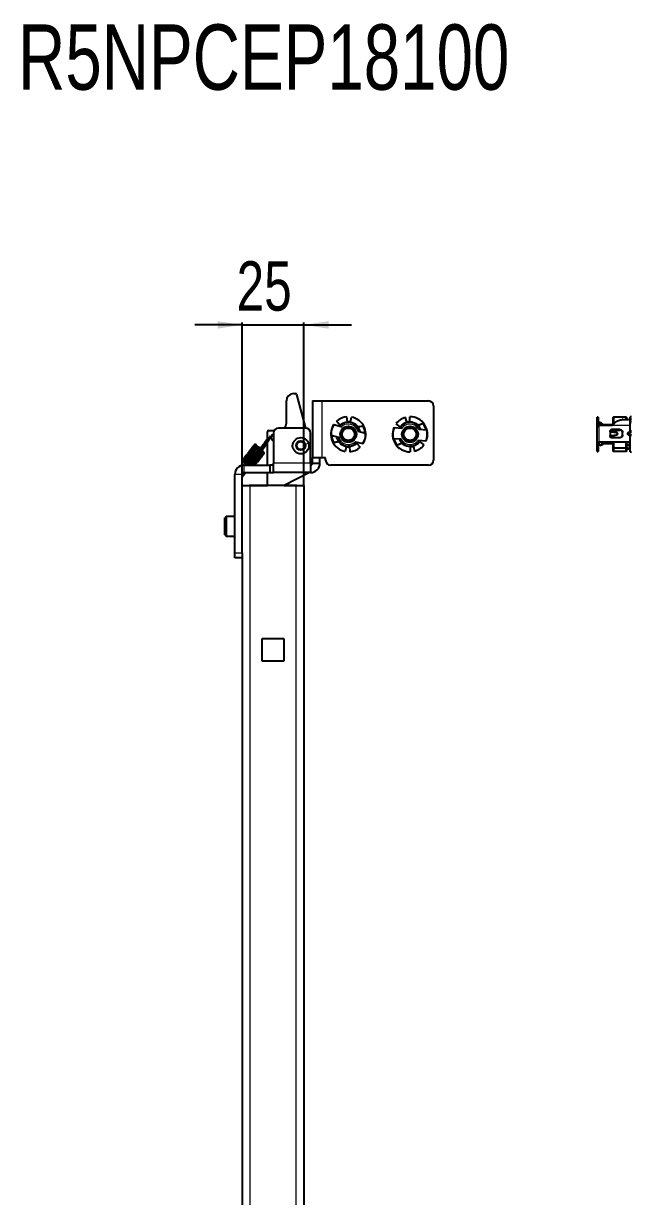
# Model space of a CAD drawing. Header units: millimetres. Extents: x -1052 to 1235, y -90 to 1990.
# Drawn here: x 30.8 to 277.2, y 1514.3 to 1989.5 of the extents above; entities that cross this region are included whole.
import ezdxf

# ---------------------------------------------------------------- set-up
doc = ezdxf.new("R2010")
doc.units = ezdxf.units.MM
doc.layers.add('FORMAT', color=7, linetype='Continuous')
doc.styles.add('SLDTEXTSTYLE0', font='TXT', dxfattribs={"width": 0.75})
doc.dimstyles.new('SLDDIMSTYLE1', dxfattribs={"dimtxt": 20, "dimasz": 10, "dimexe": 0, "dimexo": 0.0625, "dimgap": 5, "dimtad": 2, "dimdec": 1, "dimrnd": 1e-09, "dimzin": 12, "dimdsep": 46, "dimtxsty": 'SLDTEXTSTYLE0', "dimsah": 1, "dimcen": 0.09, "dimadec": 0, "dimazin": 3, "dimtfac": 1, "dimtmove": 0, "dimatfit": 0, "dimfxl": 0, "dimfrac": 2, "dimtolj": 1, "dimtzin": 12, "dimarcsym": 0})

# ---------------------------------------------------------------- blocks, each defined once
blk = doc.blocks.new('_D_6')
at = {"layer": 'FORMAT'}
for p, q in [((119.44, 1802.31), (119.44, 1868.41)), ((144.44, 1802.31), (144.44, 1868.41)), ((119.44, 1867.41), (100.21, 1867.41)), ((119.44, 1867.41), (144.44, 1867.41)), ((144.44, 1867.41), (163.68, 1867.41))]:
    blk.add_line(p, q, dxfattribs=at)
for points in [[(119.44, 1867.41), (109.44, 1868.95), (109.44, 1865.88)], [(144.44, 1867.41), (154.44, 1865.88), (154.44, 1868.95)]]:
    blk.add_solid(points, dxfattribs=at)
at = {"layer": 'FORMAT', "insert": (117.17, 1893.19), "char_height": 20, "attachment_point": 1, "style": 'SLDTEXTSTYLE0'}
blk.add_mtext('25', dxfattribs=at)

msp = doc.modelspace()

# ---------------------------------------------------------------- linework, layer by layer
at = {"color": 7, "linetype": 'Continuous', "lineweight": 25}
for p, q in [((140.33, 1839.6), (140.95, 1839.6)), ((141.43, 1839.23), (145.1, 1825.6)), ((137.33, 1827.6), (137.33, 1836.6)), ((147.94, 1836.6), (147.94, 1813.6)), ((147.94, 1836.6), (151.74, 1836.6)), ((151.74, 1836.6), (194.94, 1836.6)), ((196.94, 1834.6), (196.94, 1812.6)), ((162.04, 1828.2), (161.88, 1830.18)), ((163.37, 1828.13), (163.74, 1830.08)), ((186.1, 1828.03), (185.58, 1829.95)), ((187.43, 1828.21), (187.42, 1830.2)), ((263.73, 1830.1), (263.23, 1830.1)), ((263.23, 1829.34), (263.23, 1830.1)), ((263.73, 1830.1), (263.73, 1829.34)), ((269.95, 1830.1), (269.83, 1829.9)), ((269.83, 1829.9), (269.95, 1830.1)), ((269.83, 1827.05), (269.83, 1829.9)), ((269.95, 1830.1), (269.95, 1827.18)), ((275.03, 1830.1), (269.95, 1830.1)), ((275.23, 1829.98), (275.03, 1830.1)), ((275.03, 1829.04), (275.03, 1830.1)), ((275.03, 1830.1), (275.23, 1829.98)), ((275.23, 1829.98), (275.23, 1829.04)), ((277.23, 1830.2), (276.73, 1830.2)), ((276.73, 1829.42), (276.73, 1830.2)), ((145.14, 1825.6), (134.14, 1825.6)), ((156.61, 1826.89), (156.49, 1826.96)), ((159.57, 1826.09), (156.56, 1826.9)), ((159.06, 1826.85), (157.69, 1828.37)), ((158.76, 1826.31), (159.2, 1826.7)), ((159.06, 1826.85), (159.2, 1826.7)), ((159.2, 1826.7), (159.67, 1826.18)), ((159.53, 1826.33), (159.34, 1826.15)), ((163.32, 1828.16), (162.09, 1828.22)), ((166.05, 1826.34), (165.53, 1825.88)), ((165.82, 1825.81), (165.62, 1825.77)), ((165.64, 1825.98), (165.69, 1825.99)), ((166.2, 1826.48), (166.05, 1826.34)), ((166.2, 1826.48), (166.47, 1826.15)), ((166.21, 1826.1), (168.51, 1826.59)), ((168.41, 1826.36), (166.34, 1825.92)), ((168.41, 1826.36), (168.51, 1826.59)), ((181.01, 1825.74), (180.87, 1825.79)), ((184.07, 1825.51), (180.96, 1825.74)), ((183.43, 1826.16), (181.8, 1827.4)), ((183.23, 1825.57), (183.59, 1826.04)), ((183.43, 1826.16), (183.59, 1826.04)), ((183.59, 1826.04), (184.14, 1825.61)), ((183.98, 1825.73), (183.83, 1825.53)), ((184.07, 1825.67), (183.92, 1825.52)), ((187.37, 1828.23), (186.15, 1828.07)), ((190.38, 1826.96), (189.96, 1826.4)), ((190.05, 1826.52), (190.1, 1826.54)), ((190.25, 1826.39), (190.07, 1826.31)), ((190.5, 1827.12), (190.38, 1826.96)), ((190.5, 1827.12), (190.83, 1826.85)), ((190.59, 1826.75), (192.76, 1827.65)), ((192.7, 1827.41), (190.74, 1826.59)), ((194.25, 1824.74), (191.14, 1824.98)), ((191.74, 1825.35), (191.3, 1825.12)), ((192.7, 1827.41), (192.76, 1827.65)), ((263.73, 1829.34), (263.23, 1829.34)), ((263.23, 1826.27), (263.23, 1829.34)), ((263.24, 1826.27), (263.23, 1826.27)), ((263.23, 1826.18), (263.23, 1826.27)), ((263.23, 1820.32), (263.23, 1826.18)), ((263.73, 1829.34), (263.73, 1826.68)), ((264.43, 1827.84), (263.93, 1827.84)), ((264.43, 1827.56), (263.93, 1827.56)), ((263.93, 1827.56), (263.93, 1827.1)), ((263.93, 1827.1), (264.43, 1827.1)), ((269.53, 1826.7), (263.93, 1826.7)), ((264.43, 1827.1), (264.43, 1827.56)), ((265.93, 1826.7), (265.93, 1826.96)), ((269.75, 1826.96), (265.93, 1826.96)), ((272.43, 1824.99), (269.13, 1824.99)), ((270.69, 1828.04), (269.53, 1826.7)), ((273.63, 1829.04), (275.78, 1829.04)), ((276.53, 1828.54), (276.53, 1826.7)), ((276.73, 1826.94), (276.58, 1826.91)), ((276.73, 1828.37), (276.73, 1829.42)), ((276.73, 1829.42), (277.23, 1829.42)), ((276.73, 1824.39), (276.73, 1828.37)), ((276.73, 1828.37), (277.23, 1828.37)), ((129.8, 1821.12), (127.01, 1817.59)), ((127.48, 1817.22), (130.27, 1820.75)), ((129.64, 1821.23), (128.43, 1819.69)), ((129.64, 1820.92), (129.64, 1824.1)), ((130.14, 1824.6), (132.41, 1824.6)), ((130.27, 1820.75), (130.27, 1820.75)), ((132.14, 1823.6), (132.14, 1811.4)), ((147.14, 1811.4), (147.14, 1823.6)), ((155.45, 1822.74), (158.46, 1821.94)), ((156.48, 1819.83), (158.55, 1820.28)), ((157.81, 1821.68), (158.28, 1821.82)), ((158.84, 1819.85), (159.36, 1820.32)), ((159.07, 1820.39), (159.27, 1820.43)), ((159.25, 1820.22), (159.2, 1820.21)), ((169.44, 1823.45), (166.43, 1824.26)), ((167.08, 1824.52), (166.6, 1824.37)), ((180.64, 1821.45), (183.74, 1821.22)), ((183.15, 1820.84), (183.59, 1821.08)), ((191.3, 1820.16), (190.75, 1820.58)), ((190.82, 1820.69), (193.93, 1820.46)), ((190.82, 1820.53), (190.97, 1820.68)), ((190.91, 1820.46), (191.06, 1820.67)), ((191.66, 1820.63), (191.3, 1820.16)), ((191.46, 1820.04), (191.3, 1820.16)), ((193.88, 1820.46), (194.01, 1820.41)), ((263.23, 1819.26), (263.23, 1820.32)), ((268.63, 1824.15), (268.63, 1824.52)), ((268.63, 1824.15), (268.63, 1822.55)), ((268.63, 1822.16), (268.63, 1822.55)), ((269.13, 1824.8), (272.43, 1824.8)), ((269.13, 1821.82), (272.43, 1821.82)), ((272.43, 1821.68), (269.13, 1821.68)), ((269.83, 1824.07), (269.83, 1824.8)), ((269.83, 1821.82), (269.83, 1822.66)), ((269.95, 1824.8), (269.95, 1824.06)), ((269.95, 1822.67), (269.95, 1821.82)), ((270.92, 1822.81), (270.97, 1822.81)), ((271.56, 1823.35), (271.56, 1823.31)), ((273.63, 1822.87), (273.63, 1823.83)), ((275.73, 1823.27), (275.73, 1823.43)), ((276.28, 1823.98), (276.53, 1823.98)), ((276.28, 1823.89), (276.53, 1823.89)), ((276.28, 1822.76), (276.53, 1822.76)), ((276.28, 1822.72), (276.53, 1822.72)), ((276.43, 1823.89), (276.43, 1822.76)), ((277.23, 1824.39), (276.73, 1824.39)), ((276.73, 1824.02), (276.73, 1824.39)), ((276.73, 1822.7), (276.73, 1822.54)), ((276.73, 1816), (276.73, 1822.54)), ((277.23, 1822.54), (276.73, 1822.54)), ((121.97, 1815.84), (121.92, 1815.8)), ((121.92, 1815.46), (121.97, 1815.41)), ((125.89, 1817.46), (126.28, 1817.15)), ((126.65, 1817.62), (126.26, 1817.93)), ((126.28, 1817.15), (126.36, 1817.08)), ((126.73, 1817.56), (126.65, 1817.62)), ((127.01, 1817.59), (127.01, 1817.59)), ((127.62, 1816.9), (129.64, 1819.63)), ((129.64, 1810.6), (129.64, 1819.96)), ((158.67, 1820.1), (156.38, 1819.61)), ((156.38, 1819.61), (156.48, 1819.83)), ((158.69, 1819.72), (158.42, 1820.04)), ((158.69, 1819.72), (158.84, 1819.85)), ((161.51, 1818.07), (161.15, 1816.12)), ((161.56, 1818.04), (162.79, 1817.98)), ((162.85, 1818), (163, 1816.02)), ((165.69, 1819.49), (165.22, 1820.01)), ((165.32, 1820.1), (168.32, 1819.3)), ((165.36, 1819.87), (165.55, 1820.04)), ((166.13, 1819.89), (165.69, 1819.49)), ((165.82, 1819.35), (165.69, 1819.49)), ((165.82, 1819.35), (167.2, 1817.82)), ((168.28, 1819.31), (168.4, 1819.23)), ((184.3, 1819.45), (182.13, 1818.54)), ((182.13, 1818.54), (182.19, 1818.78)), ((182.19, 1818.78), (184.14, 1819.6)), ((184.38, 1819.08), (184.06, 1819.35)), ((184.38, 1819.08), (184.51, 1819.24)), ((184.51, 1819.24), (184.93, 1819.8)), ((184.64, 1819.81), (184.82, 1819.88)), ((184.84, 1819.68), (184.79, 1819.66)), ((187.46, 1817.99), (187.47, 1816)), ((187.52, 1817.96), (188.74, 1818.13)), ((188.79, 1818.16), (189.31, 1816.25)), ((191.46, 1820.04), (193.09, 1818.8)), ((263.73, 1819.26), (263.23, 1819.26)), ((263.23, 1816.18), (263.23, 1819.26)), ((263.73, 1816.18), (263.23, 1816.18)), ((263.23, 1816.1), (263.23, 1816.18)), ((263.23, 1816.1), (263.73, 1816.1)), ((263.73, 1819.87), (263.73, 1819.26)), ((263.73, 1819.26), (263.73, 1816.18)), ((263.73, 1816.18), (263.73, 1816.1)), ((265.93, 1819.85), (263.93, 1819.85)), ((264.43, 1818.63), (263.93, 1818.63)), ((265.93, 1819.24), (265.26, 1819.24)), ((269.53, 1819.49), (265.54, 1819.49)), ((276.53, 1819.85), (265.93, 1819.85)), ((269.75, 1819.24), (265.93, 1819.24)), ((269.53, 1819.85), (269.53, 1819.49)), ((269.83, 1819.15), (269.53, 1819.49)), ((269.54, 1819.85), (269.83, 1819.52)), ((269.83, 1817.5), (269.83, 1819.85)), ((269.95, 1817.43), (269.83, 1817.5)), ((269.83, 1816.3), (269.83, 1817.5)), ((269.83, 1816.3), (269.95, 1816.1)), ((269.95, 1816.1), (269.83, 1816.3)), ((269.83, 1816.3), (269.83, 1816.3)), ((269.95, 1819.85), (269.95, 1817.43)), ((275.03, 1817.43), (269.95, 1817.43)), ((269.95, 1817.43), (269.95, 1816.1)), ((275.03, 1816.1), (269.95, 1816.1)), ((275.03, 1817.43), (275.03, 1819.85)), ((275.23, 1817.47), (275.03, 1817.43)), ((275.03, 1816.1), (275.03, 1817.43)), ((275.03, 1816.1), (275.23, 1816.21)), ((275.23, 1816.21), (275.03, 1816.1)), ((275.23, 1819.85), (275.23, 1817.47)), ((275.23, 1818.95), (276.43, 1818.95)), ((275.78, 1817.52), (275.23, 1817.52)), ((275.23, 1817.47), (275.23, 1816.21)), ((275.23, 1817.15), (275.78, 1817.15)), ((276.43, 1819.87), (276.43, 1818.95)), ((276.73, 1819.26), (276.43, 1819.32)), ((276.73, 1819), (276.43, 1819.09)), ((276.53, 1819.3), (276.53, 1819.85)), ((276.53, 1818.03), (276.53, 1818.47)), ((276.53, 1818.03), (276.53, 1817.65)), ((276.73, 1816), (277.23, 1816)), ((119.51, 1812.4), (119.55, 1812.35)), ((119.83, 1811.82), (119.87, 1811.78)), ((119.91, 1812.91), (119.96, 1812.86)), ((120.31, 1813.42), (120.36, 1813.37)), ((120.6, 1812.34), (120.59, 1812.48)), ((120.72, 1813.93), (120.76, 1813.88)), ((120.75, 1811.26), (121.13, 1810.96)), ((121, 1812.85), (120.99, 1812.99)), ((121.12, 1814.44), (121.17, 1814.39)), ((121.12, 1810.73), (121.25, 1810.63)), ((121.13, 1810.96), (121.21, 1810.9)), ((121.4, 1813.37), (121.39, 1813.51)), ((121.52, 1814.95), (121.57, 1814.9)), ((121.8, 1813.89), (121.79, 1814.02)), ((121.86, 1810.6), (121.88, 1810.75)), ((122.2, 1814.41), (122.19, 1814.53)), ((132.14, 1807.6), (132.14, 1811.4)), ((147.14, 1811.4), (147.14, 1807.6)), ((151.74, 1813.6), (147.94, 1813.6)), ((147.94, 1811.4), (147.94, 1813.6)), ((147.94, 1811.4), (150.94, 1811.4)), ((150.94, 1811.4), (150.94, 1813.6)), ((153.24, 1813.6), (151.74, 1813.6)), ((153.24, 1812.6), (153.24, 1813.6)), ((116.44, 1775.1), (116.44, 1806.8)), ((119.44, 1775.1), (119.44, 1806.8)), ((119.44, 1805.83), (119.56, 1805.98)), ((119.97, 1807.55), (119.45, 1806.84)), ((119.51, 1807.11), (119.77, 1807.44)), ((119.56, 1805.98), (120.75, 1807.59)), ((119.56, 1805.98), (119.56, 1805.98)), ((120.24, 1810.6), (130.64, 1810.6)), ((120.24, 1807.6), (130.64, 1807.6)), ((121.25, 1810.62), (121.23, 1810.6)), ((129.64, 1802.3), (129.64, 1807.6)), ((130.64, 1810.6), (130.64, 1807.6)), ((132.14, 1810.6), (130.64, 1810.6)), ((130.64, 1807.6), (132.14, 1807.6)), ((147.14, 1807.6), (132.14, 1807.6)), ((146.64, 1807.6), (136.41, 1802.3)), ((194.94, 1810.6), (155.24, 1810.6)), ((119.44, 1802.3), (122.54, 1802.3)), ((122.54, 1802.31), (122.3, 1802.3)), ((122.54, 1802.31), (129.64, 1802.31)), ((141.34, 1802.3), (122.54, 1802.3)), ((136.43, 1802.31), (141.34, 1802.31)), ((141.34, 1802.3), (144.44, 1802.3)), ((144.44, 1802.3), (144.44, 130.68)), ((112.94, 1789.8), (112.44, 1789.3)), ((112.44, 1782.3), (112.44, 1789.3)), ((116.44, 1789.8), (112.94, 1789.8)), ((112.94, 1789.8), (112.94, 1781.8)), ((112.44, 1782.3), (112.94, 1781.8)), ((112.94, 1781.8), (116.44, 1781.8)), ((116.44, 1773.1), (116.44, 1775.1)), ((119.44, 1773.1), (116.44, 1773.1)), ((119.44, 1775.1), (119.44, 1773.1)), ((119.44, 1773.1), (119.44, 138.3)), ((136.44, 1740.3), (127.44, 1740.3)), ((127.44, 1740.3), (127.44, 1731.3)), ((136.44, 1731.3), (136.44, 1740.3)), ((127.44, 1731.3), (136.44, 1731.3))]:
    msp.add_line(p, q, dxfattribs=at)
at = {"color": 8, "linetype": 'Continuous', "lineweight": 18}
for p, q in [((151.74, 1836.6), (151.74, 1813.6)), ((263.93, 1826.7), (263.93, 1819.85)), ((269.13, 1824.99), (269.13, 1824.8)), ((276.53, 1826.7), (269.53, 1826.7)), ((272.43, 1824.8), (272.43, 1824.99)), ((276.53, 1823.98), (276.53, 1826.7)), ((129.8, 1821.12), (129.8, 1821.12)), ((269.13, 1821.82), (269.13, 1821.68)), ((272.43, 1821.68), (272.43, 1821.82)), ((276.28, 1823.98), (276.28, 1823.89)), ((276.28, 1822.76), (276.28, 1822.72)), ((276.53, 1819.85), (276.53, 1822.72)), ((145, 1819.03), (146.31, 1819.44)), ((263.93, 1819.49), (263.93, 1819.24)), ((275.78, 1817.15), (275.78, 1817.52)), ((147.14, 1811.4), (132.14, 1811.4)), ((119.44, 1806.8), (116.44, 1806.8)), ((120.24, 1807.6), (120.24, 1810.6)), ((122.54, 1802.3), (122.54, 1802.31)), ((122.54, 1802.3), (122.54, 142.92)), ((141.34, 1802.3), (141.34, 1802.31)), ((141.34, 127.77), (141.34, 1802.3)), ((116.44, 1775.1), (119.44, 1775.1))]:
    msp.add_line(p, q, dxfattribs=at)
at = {"color": 7, "linetype": 'Continuous', "lineweight": 25, "flags": 128}
for points in [[(263.93, 1826.96), (263.79, 1826.95), (263.73, 1826.93)], [(125.89, 1817.46), (125.89, 1817.49), (125.91, 1817.55), (125.96, 1817.63), (126.03, 1817.72), (126.1, 1817.81), (126.17, 1817.88), (126.23, 1817.92), (126.26, 1817.93), (126.26, 1817.93)], [(263.93, 1819.49), (263.79, 1819.5), (263.73, 1819.52)], [(263.93, 1819.24), (263.79, 1819.25), (263.73, 1819.26)], [(120.74, 1807.6), (120.75, 1807.59), (120.73, 1807.6)]]:
    msp.add_lwpolyline(points, dxfattribs=at)
at = {"color": 8, "linetype": 'Continuous', "lineweight": 18, "flags": 128}
for points in [[(126.28, 1817.15), (126.28, 1817.15), (126.3, 1817.16), (126.34, 1817.21), (126.4, 1817.28), (126.47, 1817.37), (126.54, 1817.46), (126.6, 1817.54), (126.64, 1817.6), (126.65, 1817.62), (126.65, 1817.62)], [(275.71, 1818.95), (275.71, 1818.9), (275.7, 1818.76), (275.7, 1818.61), (275.69, 1818.51), (275.69, 1818.51), (275.69, 1818.51)], [(121.25, 1810.62), (121.25, 1810.62), (121.27, 1810.6)]]:
    msp.add_lwpolyline(points, dxfattribs=at)
at = {"color": 7, "linetype": 'Continuous', "lineweight": 25}
for centre, radius in [((162.44, 1823.1), 3.25), ((162.44, 1823.1), 3), ((162.44, 1823.1), 2.5), ((187.44, 1823.1), 3.25), ((187.44, 1823.1), 3), ((187.44, 1823.1), 2.5), ((143.16, 1818.45), 3.3), ((143.14, 1818.6), 1.9), ((143.14, 1818.6), 1.61)]:
    msp.add_circle(centre, radius, dxfattribs=at)
for centre, radius, start, end in [((140.33, 1836.6), 3, 90, 180), ((140.95, 1839.1), 0.5, 15.0795, 90), ((194.94, 1834.6), 2, 0, 90), ((162.44, 1823.1), 7.1, 94.5192, 132.0192), ((162.44, 1823.1), 7.1, 327.0192, 79.5192), ((187.44, 1823.1), 7.1, 105.2121, 142.7121), ((187.44, 1823.1), 7.1, 337.7121, 90.2121), ((134.14, 1823.6), 2, 90, 180), ((134.33, 1827.6), 3, 318.1897, 0), ((145.14, 1823.6), 2, 0, 90), ((162.44, 1823.1), 7.1, 147.0192, 259.5192), ((162.44, 1823.1), 7, 147.1321, 182.9064), ((162.44, 1823.1), 4.85, 42.0192, 132.0192), ((162.44, 1823.1), 4.15, 132.0192, 133.8162), ((162.44, 1823.1), 4.15, 16.2223, 42.0192), ((162.44, 1823.1), 6.8, 3.4511, 28.6836), ((162.44, 1823.1), 7, 2.9064, 29.9064), ((187.44, 1823.1), 7.1, 157.7121, 270.2121), ((187.44, 1823.1), 7, 157.825, 193.5992), ((187.44, 1823.1), 4.85, 52.7121, 142.7121), ((187.44, 1823.1), 4.15, 142.7121, 144.5091), ((187.44, 1823.1), 4.15, 26.9151, 52.7121), ((187.44, 1823.1), 6.8, 14.1439, 39.3765), ((187.44, 1823.1), 7, 13.5992, 40.5992), ((263.85, 1826.08), 0.63, 82.8557, 170.3631), ((273.63, 1827.94), 1.1, 89.9618, 100.1433), ((275.88, 1828.39), 0.665, 13.4486, 98.9562), ((276.55, 1826.88), 0.18, 262.8557, 350.3631), ((130.14, 1824.1), 0.5, 90, 180), ((132.39, 1821.85), 1.25, 180, 258.463), ((132.39, 1821.85), 1.25, 101.537, 137.2226), ((162.44, 1823.1), 7, 182.9064, 209.9064), ((162.44, 1823.1), 6.8, 183.4511, 208.6836), ((162.44, 1823.1), 4.15, 196.2223, 222.0192), ((162.44, 1823.1), 7, 327.1321, 2.9064), ((187.44, 1823.1), 7, 193.5992, 220.5992), ((187.44, 1823.1), 6.8, 194.1439, 219.3765), ((187.44, 1823.1), 4.15, 206.9151, 232.7121), ((187.44, 1823.1), 4.85, 232.7121, 322.7121), ((187.44, 1823.1), 4.15, 322.7121, 324.5091), ((187.44, 1823.1), 7, 337.825, 13.5992), ((263.83, 1820.46), 0.62, 193.4486, 278.9562), ((276.58, 1824.28), 0.306, 260.9096, 299.7098), ((276.7, 1824.95), 1.07, 260.9096, 299.7098), ((276.7, 1820.49), 2.27, 76.5937, 94.3958), ((276.58, 1822.07), 0.648, 76.5937, 94.3958), ((131.05, 1822.79), 4.05, 229.7314, 232.4533), ((162.44, 1823.1), 4.85, 222.0192, 312.0192), ((162.44, 1823.1), 7.1, 274.5192, 312.0192), ((162.44, 1823.1), 4.15, 312.0192, 313.8162), ((187.44, 1823.1), 7.1, 285.2121, 322.7121), ((275.88, 1818.18), 0.665, 261.0438, 346.5514), ((275.88, 1817.81), 0.665, 261.0438, 346.5514), ((276.56, 1819.68), 0.177, 13.4486, 98.9562), ((276.55, 1819.32), 0.18, 9.6369, 97.1443), ((147.14, 1811.4), 0.8, 270, 0), ((147.14, 1811.4), 3.8, 270, 0), ((155.24, 1812.6), 2, 180, 270), ((194.94, 1812.6), 2, 270, 0), ((120.24, 1806.8), 3.8, 90, 180), ((120.24, 1806.8), 0.8, 90, 180), ((141.34, 1799.21), 3.1, 85.3967, 90)]:
    msp.add_arc(centre, radius, start, end, dxfattribs=at)
at = {"color": 8, "linetype": 'Continuous', "lineweight": 18}
for centre, radius, start, end in [((162.44, 1823.1), 5.05, 94.5192, 132.0192), ((162.44, 1823.1), 4.15, 42.0192, 132.0192), ((162.44, 1823.1), 5.05, 42.0192, 79.5192), ((187.44, 1823.1), 5.05, 105.2121, 142.7121), ((187.44, 1823.1), 4.15, 52.7121, 142.7121), ((187.44, 1823.1), 5.05, 52.7121, 90.2121), ((140.85, 1834.62), 17.44, 230.7113, 232.6809), ((162.44, 1823.1), 4.15, 222.0192, 312.0192), ((187.44, 1823.1), 4.15, 232.7121, 322.7121), ((122.16, 1815.65), 0.295, 115.8344, 267.3472), ((124.37, 1819.03), 2.78, 315.5111, 327.8892), ((137.92, 1830.92), 17.22, 230.7026, 232.6978), ((133.17, 1824.84), 9.69, 233.0415, 235.052), ((162.44, 1823.1), 5.05, 222.0192, 259.5192), ((162.44, 1823.1), 5.05, 274.5192, 312.0192), ((187.44, 1823.1), 5.05, 232.7121, 270.2121), ((187.44, 1823.1), 5.05, 285.2121, 322.7121), ((120.15, 1812), 1.43, 313.3522, 323.8809), ((120.22, 1811.95), 1.45, 313.3721, 323.9619), ((121.1, 1808.27), 2.75, 233.1851, 236.0311)]:
    msp.add_arc(centre, radius, start, end, dxfattribs=at)
at = {"color": 7, "linetype": 'Continuous', "lineweight": 25}
for points, knots in [([(161.89, 1827.92), (161.93, 1828.06), (161.98, 1828.23), (162.08, 1828.17), (162.09, 1828.16)], [0, 0, 0, 0, 0.832234, 1, 1, 1, 1]), ([(163.49, 1827.83), (163.47, 1827.98), (163.44, 1828.16), (163.34, 1828.1), (163.32, 1828.1)], [0, 0, 0, 0, 0.832234, 1, 1, 1, 1]), ([(165.68, 1826.01), (165.9, 1825.73), (166.29, 1825.23), (166.51, 1824.63), (166.6, 1824.37)], [0, 0, 0, 0, 0.559785, 1, 1, 1, 1]), ([(166.05, 1826.34), (166.29, 1826.03), (166.71, 1825.47), (166.97, 1824.81), (167.08, 1824.52)], [0, 0, 0, 0, 0.559866, 1, 1, 1, 1]), ([(186.01, 1827.73), (186.02, 1827.88), (186.04, 1828.06), (186.14, 1828.01), (186.16, 1828.01)], [0, 0, 0, 0, 0.832234, 1, 1, 1, 1]), ([(187.6, 1827.95), (187.54, 1828.09), (187.48, 1828.25), (187.39, 1828.18), (187.38, 1828.17)], [0, 0, 0, 0, 0.832234, 1, 1, 1, 1]), ([(190.08, 1826.56), (190.35, 1826.32), (190.83, 1825.91), (191.15, 1825.36), (191.3, 1825.12)], [0, 0, 0, 0, 0.5597848, 1, 1, 1, 1]), ([(190.38, 1826.96), (190.68, 1826.69), (191.2, 1826.22), (191.57, 1825.62), (191.74, 1825.35)], [0, 0, 0, 0, 0.559866, 1, 1, 1, 1]), ([(263.93, 1826.7), (263.93, 1826.7), (263.93, 1826.88), (263.93, 1826.99), (263.93, 1827.1)], [0, 0, 0, 0, 0.000208, 1, 1, 1, 1]), ([(265.93, 1826.96), (265.65, 1827.17), (265.15, 1827.55), (264.65, 1827.75), (264.43, 1827.84)], [0, 0, 0, 0, 0.559911, 1, 1, 1, 1]), ([(265.54, 1826.7), (265.39, 1826.84), (265.02, 1827.19), (264.65, 1827.43), (264.43, 1827.56)], [0, 0, 0, 0, 0.403562, 1, 1, 1, 1]), ([(265.09, 1826.7), (265.09, 1826.7), (264.87, 1826.88), (264.65, 1826.99), (264.43, 1827.1)], [0, 0, 0, 0, 0.000208, 1, 1, 1, 1]), ([(268.63, 1824.52), (268.64, 1824.57), (268.65, 1824.68), (268.73, 1824.82), (268.86, 1824.93), (269, 1824.98), (269.09, 1824.99), (269.13, 1824.99)], [0, 0, 0, 0, 0.2143729, 0.4287785, 0.6425919, 0.8566662, 1, 1, 1, 1]), ([(270.69, 1828.04), (270.85, 1828.18), (271.21, 1828.48), (272.19, 1828.8), (272.95, 1828.94), (273.44, 1829.03)], [0, 0, 0, 0, 0.254027, 0.526591, 1, 1, 1, 1]), ([(272.43, 1824.99), (272.57, 1824.98), (272.84, 1824.96), (273.19, 1824.76), (273.46, 1824.48), (273.61, 1824.15), (273.62, 1823.92), (273.63, 1823.83)], [0, 0, 0, 0, 0.2132377, 0.4264897, 0.6391595, 0.8495978, 1, 1, 1, 1]), ([(276.73, 1827.91), (276.73, 1827.89), (276.73, 1827.85), (276.71, 1827.8), (276.67, 1827.74), (276.6, 1827.73), (276.55, 1827.73), (276.53, 1827.73)], [0, 0, 0, 0, 0.195353, 0.37764, 0.539051, 0.782239, 1, 1, 1, 1]), ([(276.73, 1827.62), (276.73, 1827.6), (276.73, 1827.56), (276.71, 1827.5), (276.67, 1827.45), (276.6, 1827.45), (276.56, 1827.45), (276.53, 1827.45)], [0, 0, 0, 0, 0.1953018, 0.3775407, 0.5389091, 0.7613833, 1, 1, 1, 1]), ([(130.95, 1822.66), (130.93, 1822.62), (130.85, 1822.5), (130.58, 1822.13), (130.2, 1821.62), (129.91, 1821.27), (129.8, 1821.12)], [0, 0, 0, 0, 0.120445, 0.428404, 0.764758, 1, 1, 1, 1]), ([(130.27, 1820.75), (130.36, 1820.86), (130.62, 1821.19), (131.02, 1821.72), (131.39, 1822.23), (131.55, 1822.47), (131.6, 1822.58), (131.63, 1822.65), (131.64, 1822.73), (131.63, 1822.78), (131.62, 1822.81)], [0, 0, 0, 0, 0.122972, 0.357795, 0.597296, 0.840144, 0.906241, 0.947144, 0.977555, 1, 1, 1, 1]), ([(158.84, 1819.85), (158.6, 1820.17), (158.17, 1820.73), (157.92, 1821.39), (157.81, 1821.68)], [0, 0, 0, 0, 0.559866, 1, 1, 1, 1]), ([(159.21, 1820.19), (158.99, 1820.47), (158.6, 1820.97), (158.38, 1821.56), (158.28, 1821.82)], [0, 0, 0, 0, 0.559785, 1, 1, 1, 1]), ([(184.51, 1819.24), (184.21, 1819.5), (183.69, 1819.98), (183.31, 1820.58), (183.15, 1820.84)], [0, 0, 0, 0, 0.559866, 1, 1, 1, 1]), ([(184.81, 1819.64), (184.54, 1819.87), (184.06, 1820.29), (183.74, 1820.84), (183.59, 1821.08)], [0, 0, 0, 0, 0.559785, 1, 1, 1, 1]), ([(269.13, 1824.8), (269.07, 1824.79), (268.96, 1824.78), (268.81, 1824.7), (268.7, 1824.58), (268.64, 1824.45), (268.63, 1824.36), (268.63, 1824.32)], [0, 0, 0, 0, 0.214385, 0.428772, 0.643033, 0.856802, 1, 1, 1, 1]), ([(268.63, 1824.15), (269.13, 1824.12), (269.8, 1824.09), (270.7, 1823.93), (271, 1823.89), (271.15, 1823.86)], [0, 0, 0, 0, 0.5876932, 0.7908183, 1, 1, 1, 1]), ([(268.63, 1822.55), (269.13, 1822.59), (269.8, 1822.64), (270.7, 1822.79), (271, 1822.82), (271.15, 1822.83)], [0, 0, 0, 0, 0.587693, 0.790818, 1, 1, 1, 1]), ([(268.63, 1822.31), (268.64, 1822.26), (268.65, 1822.15), (268.73, 1822), (268.86, 1821.89), (269, 1821.83), (269.09, 1821.83), (269.13, 1821.82)], [0, 0, 0, 0, 0.214295, 0.42863, 0.64223, 0.856153, 1, 1, 1, 1]), ([(269.13, 1821.68), (269.07, 1821.68), (268.96, 1821.69), (268.81, 1821.78), (268.7, 1821.9), (268.64, 1822.04), (268.63, 1822.13), (268.63, 1822.16)], [0, 0, 0, 0, 0.214445, 0.428893, 0.643239, 0.857188, 1, 1, 1, 1]), ([(271.56, 1823.35), (271.55, 1823.41), (271.54, 1823.52), (271.47, 1823.67), (271.36, 1823.79), (271.25, 1823.85), (271.18, 1823.86), (271.15, 1823.86)], [0, 0, 0, 0, 0.225883, 0.451767, 0.67765, 0.903524, 1, 1, 1, 1]), ([(271.15, 1822.83), (271.2, 1822.84), (271.3, 1822.85), (271.43, 1822.95), (271.52, 1823.08), (271.55, 1823.21), (271.56, 1823.29), (271.56, 1823.31)], [0, 0, 0, 0, 0.225867, 0.451734, 0.677598, 0.903479, 1, 1, 1, 1]), ([(273.63, 1823.63), (273.62, 1823.76), (273.59, 1824.03), (273.4, 1824.37), (273.1, 1824.63), (272.76, 1824.77), (272.53, 1824.79), (272.43, 1824.8)], [0, 0, 0, 0, 0.212376, 0.424979, 0.633479, 0.843609, 1, 1, 1, 1]), ([(272.43, 1821.82), (272.57, 1821.84), (272.84, 1821.86), (273.19, 1822.06), (273.46, 1822.36), (273.61, 1822.7), (273.62, 1822.93), (273.63, 1823.02)], [0, 0, 0, 0, 0.212875, 0.425767, 0.637937, 0.847353, 1, 1, 1, 1]), ([(273.63, 1822.87), (273.62, 1822.74), (273.59, 1822.47), (273.39, 1822.11), (273.1, 1821.85), (272.76, 1821.7), (272.53, 1821.69), (272.43, 1821.68)], [0, 0, 0, 0, 0.212833, 0.42585, 0.635542, 0.846587, 1, 1, 1, 1]), ([(275.73, 1823.43), (275.74, 1823.5), (275.75, 1823.62), (275.84, 1823.78), (275.98, 1823.91), (276.14, 1823.97), (276.24, 1823.98), (276.28, 1823.98)], [0, 0, 0, 0, 0.214305, 0.42865, 0.642279, 0.856223, 1, 1, 1, 1]), ([(276.28, 1823.89), (276.22, 1823.88), (276.1, 1823.87), (275.93, 1823.78), (275.81, 1823.64), (275.74, 1823.49), (275.73, 1823.38), (275.73, 1823.34)], [0, 0, 0, 0, 0.214319, 0.428642, 0.642812, 0.856387, 1, 1, 1, 1]), ([(275.73, 1823.31), (275.74, 1823.24), (275.75, 1823.12), (275.84, 1822.96), (275.98, 1822.83), (276.14, 1822.77), (276.24, 1822.76), (276.28, 1822.76)], [0, 0, 0, 0, 0.214211, 0.428471, 0.641842, 0.855602, 1, 1, 1, 1]), ([(276.28, 1822.72), (276.22, 1822.72), (276.1, 1822.73), (275.93, 1822.83), (275.81, 1822.97), (275.74, 1823.12), (275.73, 1823.23), (275.73, 1823.27)], [0, 0, 0, 0, 0.214393, 0.428789, 0.643061, 0.856854, 1, 1, 1, 1]), ([(121.94, 1815.43), (122.02, 1815.36), (122.19, 1815.22), (122.58, 1815.05), (123, 1814.84), (123.31, 1814.66), (123.47, 1814.57)], [0, 0, 0, 0, 0.25864, 0.513489, 0.757273, 1, 1, 1, 1]), ([(122.34, 1815.88), (122.32, 1815.89), (122.28, 1815.92), (122.21, 1815.94), (122.15, 1815.95), (122.07, 1815.93), (122, 1815.9), (121.97, 1815.86), (121.96, 1815.85)], [0, 0, 0, 0, 0.1682096, 0.3345969, 0.492682, 0.6397125, 0.8954551, 1, 1, 1, 1]), ([(122.63, 1815.69), (122.57, 1815.74), (122.43, 1815.87), (122.2, 1815.96), (122.09, 1815.92), (122.03, 1815.9)], [0, 0, 0, 0, 0.263202, 0.622339, 1, 1, 1, 1]), ([(123.03, 1816.2), (122.97, 1816.25), (122.83, 1816.38), (122.58, 1816.47), (122.39, 1816.44), (122.31, 1816.31), (122.28, 1816.08), (122.42, 1815.92), (122.5, 1815.81)], [0, 0, 0, 0, 0.119412, 0.284052, 0.513532, 0.635931, 0.769152, 1, 1, 1, 1]), ([(122.59, 1815.02), (122.59, 1815.03), (122.58, 1815.13), (122.56, 1815.27), (122.54, 1815.39)], [0, 0, 0, 0, 0.071377, 1, 1, 1, 1]), ([(122.61, 1815.8), (122.63, 1815.8), (122.67, 1815.8), (122.97, 1815.74), (123.46, 1815.54), (123.86, 1815.34), (124.08, 1815.23)], [0, 0, 0, 0, 0.147088, 0.393301, 0.678923, 1, 1, 1, 1]), ([(123.44, 1816.71), (123.38, 1816.76), (123.23, 1816.89), (122.98, 1816.98), (122.79, 1816.95), (122.71, 1816.82), (122.68, 1816.6), (122.81, 1816.44), (122.89, 1816.34)], [0, 0, 0, 0, 0.121175, 0.288044, 0.520616, 0.644684, 0.779737, 1, 1, 1, 1]), ([(123.02, 1816.31), (123.03, 1816.31), (123.07, 1816.3), (123.37, 1816.25), (123.86, 1816.05), (124.27, 1815.85), (124.48, 1815.74)], [0, 0, 0, 0, 0.148028, 0.394639, 0.680654, 1, 1, 1, 1]), ([(123.84, 1817.22), (123.78, 1817.27), (123.64, 1817.4), (123.39, 1817.49), (123.2, 1817.46), (123.12, 1817.35), (123.12, 1817.26), (123.12, 1817.22)], [0, 0, 0, 0, 0.1670802, 0.3968909, 0.7171636, 0.8880435, 1, 1, 1, 1]), ([(123.42, 1816.82), (123.44, 1816.82), (123.48, 1816.81), (123.78, 1816.75), (124.27, 1816.56), (124.67, 1816.36), (124.88, 1816.25)], [0, 0, 0, 0, 0.148432, 0.395597, 0.682188, 1, 1, 1, 1]), ([(124.25, 1817.73), (124.19, 1817.78), (124.04, 1817.91), (123.79, 1818), (123.6, 1817.97), (123.52, 1817.85), (123.49, 1817.63), (123.6, 1817.49), (123.67, 1817.4)], [0, 0, 0, 0, 0.124856, 0.296386, 0.535417, 0.662971, 0.801849, 1, 1, 1, 1]), ([(123.83, 1817.33), (123.84, 1817.33), (123.88, 1817.32), (124.19, 1817.26), (124.67, 1817.07), (125.08, 1816.87), (125.29, 1816.76)], [0, 0, 0, 0, 0.148836, 0.396558, 0.683727, 1, 1, 1, 1]), ([(124.58, 1818.29), (124.54, 1818.33), (124.42, 1818.43), (124.2, 1818.5), (124, 1818.48), (123.92, 1818.36), (123.89, 1818.11), (124.03, 1817.94), (124.13, 1817.82)], [0, 0, 0, 0, 0.073377, 0.241712, 0.476268, 0.601454, 0.737769, 1, 1, 1, 1]), ([(124.23, 1817.84), (124.25, 1817.84), (124.29, 1817.83), (124.59, 1817.77), (125.08, 1817.57), (125.48, 1817.37), (125.69, 1817.27)], [0, 0, 0, 0, 0.149242, 0.3975226, 0.6852713, 1, 1, 1, 1]), ([(124.28, 1815.41), (124.5, 1815.25), (124.93, 1814.94), (125.52, 1814.53), (125.96, 1814.23), (126.34, 1814), (126.57, 1813.9), (126.75, 1813.92), (126.85, 1813.99), (126.92, 1814.11), (126.91, 1814.28), (126.85, 1814.4), (126.71, 1814.54), (126.71, 1814.54)], [0, 0, 0, 0, 0.154222, 0.297017, 0.418176, 0.519128, 0.673905, 0.726098, 0.760317, 0.791174, 0.842698, 0.998007, 1, 1, 1, 1]), ([(125.93, 1817.76), (125.7, 1818.06), (125.35, 1818.51), (124.9, 1818.9), (124.6, 1819.02), (124.41, 1818.99), (124.32, 1818.87), (124.29, 1818.63), (124.44, 1818.45), (124.53, 1818.34)], [0, 0, 0, 0, 0.298435, 0.437746, 0.539892, 0.682205, 0.758172, 0.840902, 1, 1, 1, 1]), ([(124.62, 1818.35), (124.62, 1818.35), (124.59, 1818.33), (124.7, 1818.35), (124.99, 1818.27), (125.32, 1818.15), (125.52, 1818.05), (125.54, 1818.04)], [0, 0, 0, 0, 0.021612, 0.277034, 0.594005, 0.961278, 1, 1, 1, 1]), ([(124.68, 1815.92), (124.91, 1815.76), (125.34, 1815.45), (125.93, 1815.04), (126.36, 1814.74), (126.74, 1814.51), (126.97, 1814.41), (127.15, 1814.43), (127.25, 1814.5), (127.32, 1814.63), (127.31, 1814.79), (127.25, 1814.91), (127.11, 1815.05), (127.11, 1815.05)], [0, 0, 0, 0, 0.15508, 0.29788, 0.419005, 0.519987, 0.674799, 0.726992, 0.761209, 0.792065, 0.843578, 0.998885, 1, 1, 1, 1]), ([(125.09, 1816.43), (125.31, 1816.27), (125.75, 1815.96), (126.33, 1815.55), (126.77, 1815.25), (127.15, 1815.02), (127.38, 1814.92), (127.55, 1814.94), (127.65, 1815.01), (127.72, 1815.14), (127.71, 1815.3), (127.65, 1815.42), (127.52, 1815.56), (127.52, 1815.56)], [0, 0, 0, 0, 0.155938, 0.298743, 0.419834, 0.520845, 0.675692, 0.727886, 0.762101, 0.792954, 0.844457, 0.999762, 1, 1, 1, 1]), ([(125.49, 1816.94), (125.72, 1816.78), (126.15, 1816.47), (126.74, 1816.05), (127.18, 1815.76), (127.55, 1815.53), (127.78, 1815.43), (127.96, 1815.45), (128.06, 1815.52), (128.12, 1815.65), (128.12, 1815.81), (127.94, 1816.07), (127.53, 1816.47), (127.17, 1816.79), (127, 1816.94)], [0, 0, 0, 0, 0.120536, 0.230319, 0.323379, 0.401055, 0.520119, 0.560242, 0.586543, 0.610259, 0.649844, 0.769232, 0.897485, 1, 1, 1, 1]), ([(126.14, 1817.69), (126.02, 1817.79), (125.82, 1817.97), (125.65, 1818.12), (125.58, 1818.18)], [0, 0, 0, 0, 0.595665, 1, 1, 1, 1]), ([(127.62, 1816.06), (127.61, 1816.09), (127.57, 1816.17), (127.35, 1816.34), (127.04, 1816.57), (126.7, 1816.81), (126.29, 1817.1), (126.01, 1817.31), (125.86, 1817.41)], [0, 0, 0, 0, 0.134267, 0.352185, 0.489336, 0.645657, 0.817803, 1, 1, 1, 1]), ([(126.36, 1817.08), (126.44, 1817.03), (126.62, 1816.92), (126.93, 1816.9), (127.22, 1816.98), (127.4, 1817.11), (127.47, 1817.2), (127.48, 1817.22)], [0, 0, 0, 0, 0.241852, 0.482958, 0.724075, 0.954441, 1, 1, 1, 1]), ([(127.01, 1817.59), (126.99, 1817.57), (126.96, 1817.53), (126.88, 1817.51), (126.81, 1817.51), (126.76, 1817.54), (126.73, 1817.55), (126.73, 1817.56)], [0, 0, 0, 0, 0.241711, 0.48172, 0.722059, 0.953296, 1, 1, 1, 1]), ([(127.31, 1816.66), (127.33, 1816.66), (127.44, 1816.7), (127.54, 1816.8), (127.61, 1816.89), (127.62, 1816.9)], [0, 0, 0, 0, 0.133594, 0.857024, 1, 1, 1, 1]), ([(127.69, 1815.26), (127.82, 1815.2), (128, 1815.12), (128.17, 1815.15), (128.27, 1815.23), (128.33, 1815.35), (128.32, 1815.52), (128.22, 1815.68), (128.01, 1815.88), (127.95, 1815.93)], [0, 0, 0, 0, 0.28745, 0.384932, 0.449404, 0.50739, 0.602413, 0.886142, 1, 1, 1, 1]), ([(161.4, 1818.36), (161.42, 1818.22), (161.45, 1818.04), (161.55, 1818.09), (161.57, 1818.1)], [0, 0, 0, 0, 0.832234, 1, 1, 1, 1]), ([(162.99, 1818.28), (162.95, 1818.14), (162.91, 1817.96), (162.81, 1818.03), (162.8, 1818.04)], [0, 0, 0, 0, 0.832234, 1, 1, 1, 1]), ([(187.29, 1818.25), (187.35, 1818.11), (187.41, 1817.94), (187.5, 1818.01), (187.51, 1818.02)], [0, 0, 0, 0, 0.832234, 1, 1, 1, 1]), ([(188.88, 1818.47), (188.87, 1818.32), (188.85, 1818.14), (188.75, 1818.18), (188.73, 1818.19)], [0, 0, 0, 0, 0.832234, 1, 1, 1, 1]), ([(263.93, 1819.85), (263.93, 1819.58), (263.93, 1819.1), (263.93, 1818.77), (263.93, 1818.63)], [0, 0, 0, 0, 0.559866, 1, 1, 1, 1]), ([(265.93, 1819.85), (265.65, 1819.58), (265.15, 1819.1), (264.65, 1818.77), (264.43, 1818.63)], [0, 0, 0, 0, 0.559911, 1, 1, 1, 1]), ([(265.93, 1819.24), (265.65, 1819.03), (265.15, 1818.65), (264.65, 1818.45), (264.43, 1818.36)], [0, 0, 0, 0, 0.559911, 1, 1, 1, 1]), ([(275.53, 1818.56), (275.53, 1818.59), (275.53, 1818.67), (275.53, 1818.8), (275.53, 1818.9), (275.53, 1818.95), (275.53, 1818.95)], [0, 0, 0, 0, 0.239432, 0.627389, 0.999313, 1, 1, 1, 1]), ([(275.69, 1818.51), (275.67, 1818.51), (275.62, 1818.52), (275.56, 1818.53), (275.53, 1818.54), (275.53, 1818.55), (275.53, 1818.56)], [0, 0, 0, 0, 0.266331, 0.548449, 0.829136, 1, 1, 1, 1]), ([(276.73, 1818.29), (276.73, 1818.31), (276.73, 1818.35), (276.71, 1818.4), (276.67, 1818.45), (276.6, 1818.46), (276.44, 1818.48), (276.12, 1818.5), (275.85, 1818.51), (275.69, 1818.51)], [0, 0, 0, 0, 0.052051, 0.100621, 0.143629, 0.208426, 0.277664, 0.558659, 1, 1, 1, 1]), ([(123.15, 1810.6), (123.08, 1810.64), (122.95, 1810.73), (122.63, 1810.95), (122.24, 1811.23), (121.76, 1811.57), (121.21, 1811.96), (120.64, 1812.32), (120.15, 1812.59), (119.8, 1812.76), (119.54, 1812.83), (119.51, 1812.77), (119.5, 1812.74)], [0, 0, 0, 0, 0.062108, 0.129924, 0.236653, 0.315079, 0.419967, 0.567307, 0.655413, 0.757825, 0.874412, 1, 1, 1, 1]), ([(119.53, 1812.37), (119.61, 1812.3), (119.77, 1812.16), (120.05, 1812.03), (120.19, 1811.97)], [0, 0, 0, 0, 0.513134, 1, 1, 1, 1]), ([(119.85, 1811.8), (119.93, 1811.73), (120.1, 1811.6), (120.39, 1811.48), (120.52, 1811.43)], [0, 0, 0, 0, 0.5148804, 1, 1, 1, 1]), ([(123.9, 1810.9), (123.87, 1810.91), (123.81, 1810.94), (123.61, 1811.06), (123.37, 1811.23), (123.03, 1811.46), (122.65, 1811.73), (122.17, 1812.08), (121.62, 1812.47), (121.05, 1812.83), (120.56, 1813.1), (120.2, 1813.27), (119.94, 1813.34), (119.92, 1813.28), (119.91, 1813.25)], [0, 0, 0, 0, 0.073219, 0.142955, 0.207336, 0.264609, 0.354761, 0.420957, 0.509511, 0.633948, 0.708354, 0.794802, 0.893243, 1, 1, 1, 1]), ([(119.97, 1812.27), (119.97, 1812.26), (119.96, 1812.22), (120.12, 1812.02), (120.45, 1811.76), (120.9, 1811.45), (121.43, 1811.07), (121.9, 1810.73), (122.15, 1810.56), (122.2, 1810.52)], [0, 0, 0, 0, 0.012735, 0.231791, 0.406235, 0.541237, 0.712882, 0.937603, 1, 1, 1, 1]), ([(120.29, 1811.71), (120.29, 1811.71), (120.28, 1811.67), (120.44, 1811.47), (120.78, 1811.23), (121.09, 1811.02), (121.25, 1810.91), (121.27, 1810.9)], [0, 0, 0, 0, 0.015317, 0.405251, 0.715817, 0.956158, 1, 1, 1, 1]), ([(124.3, 1811.41), (124.28, 1811.42), (124.22, 1811.45), (124.02, 1811.57), (123.77, 1811.74), (123.44, 1811.96), (123.05, 1812.24), (122.58, 1812.58), (122.02, 1812.97), (121.45, 1813.34), (120.96, 1813.61), (120.61, 1813.77), (120.34, 1813.85), (120.32, 1813.79), (120.31, 1813.76)], [0, 0, 0, 0, 0.072622, 0.142331, 0.206702, 0.263977, 0.354153, 0.420316, 0.508847, 0.633296, 0.707705, 0.794116, 0.892543, 1, 1, 1, 1]), ([(120.33, 1813.39), (120.41, 1813.32), (120.57, 1813.18), (120.85, 1813.06), (120.99, 1812.99)], [0, 0, 0, 0, 0.5100215, 1, 1, 1, 1]), ([(120.4, 1812.91), (120.37, 1812.88), (120.32, 1812.82), (120.52, 1812.54), (120.86, 1812.27), (121.31, 1811.95), (121.83, 1811.58), (122.37, 1811.19), (122.83, 1810.87), (123.09, 1810.69), (123.18, 1810.63), (123.18, 1810.63)], [0, 0, 0, 0, 0.175544, 0.32281, 0.440155, 0.530953, 0.646365, 0.797463, 0.890809, 0.997094, 1, 1, 1, 1]), ([(124.71, 1811.92), (124.68, 1811.93), (124.62, 1811.96), (124.42, 1812.08), (124.18, 1812.24), (123.85, 1812.47), (123.46, 1812.75), (122.98, 1813.09), (122.43, 1813.48), (121.86, 1813.85), (121.37, 1814.12), (121.01, 1814.28), (120.75, 1814.36), (120.72, 1814.3), (120.71, 1814.27)], [0, 0, 0, 0, 0.0720258, 0.1417068, 0.2060673, 0.2633458, 0.3535455, 0.4196748, 0.5081834, 0.6326434, 0.7070559, 0.7934309, 0.8918422, 1, 1, 1, 1]), ([(120.8, 1813.42), (120.77, 1813.39), (120.73, 1813.33), (120.92, 1813.04), (121.27, 1812.78), (121.71, 1812.46), (122.24, 1812.08), (122.78, 1811.7), (123.25, 1811.37), (123.61, 1811.13), (123.91, 1810.93), (124, 1810.89), (124.05, 1810.87)], [0, 0, 0, 0, 0.14275, 0.261994, 0.357066, 0.430618, 0.524085, 0.646449, 0.722078, 0.808168, 0.902138, 1, 1, 1, 1]), ([(120.99, 1813.71), (121, 1813.7), (121.09, 1813.63), (121.24, 1813.57), (121.39, 1813.51)], [0, 0, 0, 0, 0.062159, 1, 1, 1, 1]), ([(125.11, 1812.43), (125.08, 1812.44), (125.03, 1812.47), (124.83, 1812.59), (124.58, 1812.75), (124.25, 1812.98), (123.86, 1813.26), (123.39, 1813.6), (122.84, 1813.99), (122.26, 1814.36), (121.77, 1814.63), (121.42, 1814.79), (121.15, 1814.87), (121.13, 1814.81), (121.11, 1814.78)], [0, 0, 0, 0, 0.07143, 0.141083, 0.205433, 0.262714, 0.352938, 0.419034, 0.50752, 0.631991, 0.706407, 0.792746, 0.891142, 1, 1, 1, 1]), ([(121.2, 1813.93), (121.18, 1813.9), (121.13, 1813.84), (121.33, 1813.55), (121.67, 1813.28), (122.12, 1812.97), (122.65, 1812.59), (123.18, 1812.21), (123.65, 1811.88), (124.01, 1811.64), (124.31, 1811.44), (124.4, 1811.4), (124.45, 1811.38)], [0, 0, 0, 0, 0.143336, 0.262559, 0.357673, 0.431245, 0.524711, 0.647074, 0.722736, 0.80884, 0.9028, 1, 1, 1, 1]), ([(121.21, 1810.9), (121.23, 1810.88), (121.27, 1810.84), (121.29, 1810.77), (121.29, 1810.69), (121.27, 1810.64), (121.25, 1810.62), (121.25, 1810.62)], [0, 0, 0, 0, 0.241895, 0.484471, 0.726557, 0.955709, 1, 1, 1, 1]), ([(121.39, 1814.22), (121.4, 1814.21), (121.49, 1814.14), (121.65, 1814.08), (121.79, 1814.02)], [0, 0, 0, 0, 0.062662, 1, 1, 1, 1]), ([(125.51, 1812.94), (125.48, 1812.95), (125.43, 1812.98), (125.23, 1813.1), (124.99, 1813.26), (124.66, 1813.49), (124.27, 1813.76), (123.8, 1814.11), (123.24, 1814.5), (122.67, 1814.86), (122.18, 1815.13), (121.82, 1815.3), (121.55, 1815.38), (121.53, 1815.32), (121.52, 1815.29)], [0, 0, 0, 0, 0.070834, 0.14046, 0.204799, 0.262083, 0.352331, 0.418393, 0.506857, 0.631338, 0.705759, 0.792061, 0.890442, 1, 1, 1, 1]), ([(121.54, 1814.92), (121.62, 1814.85), (121.78, 1814.71), (122.06, 1814.59), (122.19, 1814.53)], [0, 0, 0, 0, 0.505287, 1, 1, 1, 1]), ([(121.61, 1814.44), (121.58, 1814.41), (121.53, 1814.35), (121.73, 1814.06), (122.08, 1813.79), (122.53, 1813.48), (123.06, 1813.1), (123.59, 1812.71), (124.06, 1812.39), (124.42, 1812.14), (124.71, 1811.95), (124.81, 1811.91), (124.85, 1811.89)], [0, 0, 0, 0, 0.1439216, 0.2631249, 0.3582809, 0.4318714, 0.5253369, 0.6476999, 0.7233932, 0.8095128, 0.9034626, 1, 1, 1, 1]), ([(122, 1814.8), (122.04, 1814.72), (122.13, 1814.57), (122.49, 1814.3), (122.93, 1813.98), (123.46, 1813.61), (124, 1813.22), (124.46, 1812.89), (124.82, 1812.65), (125.12, 1812.46), (125.21, 1812.42), (125.26, 1812.4)], [0, 0, 0, 0, 0.137088, 0.248655, 0.334921, 0.444456, 0.587859, 0.676604, 0.777548, 0.88764, 1, 1, 1, 1]), ([(122.28, 1815.36), (122.24, 1815.33), (122.15, 1815.28), (122.25, 1815.29), (122.56, 1815.23), (123.05, 1815.04), (123.46, 1814.83), (123.68, 1814.72)], [0, 0, 0, 0, 0.186775, 0.339781, 0.529853, 0.7504, 1, 1, 1, 1]), ([(123.47, 1814.39), (123.7, 1814.23), (124.12, 1813.93), (124.71, 1813.52), (125.15, 1813.22), (125.53, 1812.98), (125.76, 1812.88), (125.94, 1812.9), (126.04, 1812.97), (126.11, 1813.09), (126.1, 1813.26), (126.04, 1813.38), (125.9, 1813.52), (125.9, 1813.53)], [0, 0, 0, 0, 0.1525048, 0.2952884, 0.4165152, 0.5174099, 0.6721151, 0.7243069, 0.7585292, 0.7893918, 0.8409347, 0.9962497, 1, 1, 1, 1]), ([(124.05, 1810.58), (124.02, 1810.6), (123.96, 1810.63), (123.86, 1810.69), (123.81, 1810.72)], [0, 0, 0, 0, 0.542527, 1, 1, 1, 1]), ([(123.82, 1810.92), (123.84, 1810.92), (123.89, 1810.91), (123.92, 1810.89), (123.94, 1810.87)], [0, 0, 0, 0, 0.459115, 1, 1, 1, 1]), ([(125.44, 1813.18), (125.45, 1813.17), (125.48, 1813.15), (125.5, 1813.22), (125.67, 1813.46), (125.55, 1813.61), (125.33, 1813.8), (125.01, 1814.03), (124.67, 1814.27), (124.27, 1814.56), (123.99, 1814.76), (123.85, 1814.86)], [0, 0, 0, 0, 0.035562, 0.09881, 0.329816, 0.437498, 0.580318, 0.670321, 0.772799, 0.885517, 1, 1, 1, 1]), ([(124.04, 1810.6), (124.03, 1810.64), (124.02, 1810.71), (123.91, 1810.85), (123.86, 1810.92)], [0, 0, 0, 0, 0.504298, 1, 1, 1, 1]), ([(123.86, 1810.75), (123.88, 1810.73), (123.98, 1810.68), (124.03, 1810.64), (124.08, 1810.62)], [0, 0, 0, 0, 0.233817, 1, 1, 1, 1]), ([(123.88, 1814.9), (124.1, 1814.74), (124.53, 1814.43), (125.11, 1814.02), (125.55, 1813.72), (125.93, 1813.49), (126.17, 1813.39), (126.34, 1813.41), (126.44, 1813.48), (126.51, 1813.6), (126.51, 1813.77), (126.45, 1813.89), (126.31, 1814.03), (126.3, 1814.03)], [0, 0, 0, 0, 0.153363, 0.296153, 0.417346, 0.518269, 0.67301, 0.725203, 0.759423, 0.790284, 0.841817, 0.997129, 1, 1, 1, 1]), ([(124.64, 1811), (124.61, 1811.01), (124.55, 1811.03), (124.39, 1811.13), (124.25, 1811.21), (124.2, 1811.24)], [0, 0, 0, 0, 0.416086, 0.81554, 1, 1, 1, 1]), ([(124.23, 1811.43), (124.25, 1811.43), (124.29, 1811.42), (124.32, 1811.39), (124.34, 1811.38)], [0, 0, 0, 0, 0.426495, 1, 1, 1, 1]), ([(125.87, 1813.67), (125.88, 1813.68), (125.92, 1813.71), (126.07, 1813.97), (125.96, 1814.12), (125.73, 1814.31), (125.41, 1814.54), (125.07, 1814.78), (124.67, 1815.07), (124.39, 1815.27), (124.25, 1815.37)], [0, 0, 0, 0, 0.06549, 0.304753, 0.416324, 0.564262, 0.657467, 0.763613, 0.880393, 1, 1, 1, 1]), ([(124.41, 1810.96), (124.44, 1810.98), (124.5, 1811.02), (124.43, 1811.2), (124.31, 1811.36), (124.26, 1811.43)], [0, 0, 0, 0, 0.377296, 0.752518, 1, 1, 1, 1]), ([(124.27, 1811.26), (124.28, 1811.25), (124.44, 1811.15), (124.65, 1811.03), (124.75, 1810.99), (124.8, 1810.97)], [0, 0, 0, 0, 0.052345, 0.518112, 1, 1, 1, 1]), ([(124.57, 1811.02), (124.59, 1811.01), (124.63, 1811), (124.67, 1810.98), (124.68, 1810.97)], [0, 0, 0, 0, 0.440988, 1, 1, 1, 1]), ([(125.03, 1811.52), (125, 1811.53), (124.94, 1811.56), (124.78, 1811.65), (124.64, 1811.73), (124.59, 1811.76)], [0, 0, 0, 0, 0.414161, 0.814903, 1, 1, 1, 1]), ([(124.78, 1810.57), (124.81, 1810.59), (124.86, 1810.64), (124.8, 1810.8), (124.67, 1810.95), (124.63, 1811.01)], [0, 0, 0, 0, 0.38733, 0.771624, 1, 1, 1, 1]), ([(124.64, 1811.94), (124.65, 1811.94), (124.7, 1811.93), (124.73, 1811.9), (124.74, 1811.89)], [0, 0, 0, 0, 0.427242, 1, 1, 1, 1]), ([(124.82, 1811.47), (124.84, 1811.49), (124.9, 1811.53), (124.84, 1811.71), (124.71, 1811.87), (124.66, 1811.94)], [0, 0, 0, 0, 0.3798732, 0.7546269, 1, 1, 1, 1]), ([(124.82, 1811.92), (124.8, 1811.94), (124.76, 1811.97), (124.74, 1812.01), (124.73, 1812.03)], [0, 0, 0, 0, 0.541197, 1, 1, 1, 1]), ([(124.86, 1811.53), (124.88, 1811.53), (124.92, 1811.54), (124.98, 1811.54), (125.05, 1811.52), (125.1, 1811.5), (125.12, 1811.48)], [0, 0, 0, 0, 0.21229, 0.467526, 0.736213, 1, 1, 1, 1]), ([(124.87, 1811.65), (124.92, 1811.62), (125.08, 1811.53), (125.14, 1811.51), (125.18, 1811.49)], [0, 0, 0, 0, 0.307856, 1, 1, 1, 1]), ([(124.96, 1811.54), (124.98, 1811.54), (125.02, 1811.53), (125.05, 1811.5), (125.07, 1811.49)], [0, 0, 0, 0, 0.441798, 1, 1, 1, 1]), ([(125.17, 1811.09), (125.2, 1811.11), (125.25, 1811.16), (125.18, 1811.32), (125.06, 1811.48), (125.01, 1811.53)], [0, 0, 0, 0, 0.389937, 0.77371, 1, 1, 1, 1]), ([(125.04, 1812.45), (125.06, 1812.45), (125.1, 1812.44), (125.13, 1812.41), (125.15, 1812.4)], [0, 0, 0, 0, 0.4273802, 1, 1, 1, 1]), ([(125.22, 1811.98), (125.25, 1812), (125.3, 1812.04), (125.24, 1812.22), (125.11, 1812.39), (125.06, 1812.45)], [0, 0, 0, 0, 0.3824423, 0.7567257, 1, 1, 1, 1]), ([(125.08, 1812.28), (125.08, 1812.28), (125.22, 1812.19), (125.42, 1812.08), (125.52, 1812.03), (125.57, 1812.01)], [0, 0, 0, 0, 0.0152124, 0.5025546, 1, 1, 1, 1]), ([(125.42, 1812.04), (125.39, 1812.05), (125.32, 1812.08), (125.2, 1812.15), (125.1, 1812.21), (125.09, 1812.21)], [0, 0, 0, 0, 0.492704, 0.973233, 1, 1, 1, 1]), ([(125.26, 1812.94), (125.32, 1812.9), (125.51, 1812.78), (125.81, 1812.61), (126.06, 1812.51), (126.24, 1812.54), (126.34, 1812.61), (126.4, 1812.74), (126.39, 1812.9), (126.33, 1813.02), (126.19, 1813.15), (126.19, 1813.15)], [0, 0, 0, 0, 0.075884, 0.236408, 0.483126, 0.566887, 0.622301, 0.672149, 0.75388, 0.997681, 1, 1, 1, 1]), ([(125.27, 1812.06), (125.28, 1812.06), (125.31, 1812.07), (125.37, 1812.06), (125.44, 1812.05), (125.48, 1812.02), (125.51, 1812.01)], [0, 0, 0, 0, 0.122445, 0.407654, 0.707892, 1, 1, 1, 1]), ([(125.34, 1812.06), (125.36, 1812.06), (125.41, 1812.05), (125.44, 1812.03), (125.46, 1812.01)], [0, 0, 0, 0, 0.442019, 1, 1, 1, 1]), ([(125.62, 1812.49), (125.65, 1812.51), (125.71, 1812.55), (125.62, 1812.76), (125.49, 1812.95), (125.38, 1813.08), (125.36, 1813.09)], [0, 0, 0, 0, 0.332523, 0.65538, 0.968405, 1, 1, 1, 1]), ([(125.8, 1812.56), (125.77, 1812.58), (125.71, 1812.6), (125.55, 1812.69), (125.41, 1812.78), (125.37, 1812.8)], [0, 0, 0, 0, 0.410274, 0.813616, 1, 1, 1, 1]), ([(125.56, 1811.61), (125.58, 1811.64), (125.64, 1811.68), (125.57, 1811.85), (125.44, 1812), (125.4, 1812.05)], [0, 0, 0, 0, 0.392535, 0.775786, 1, 1, 1, 1]), ([(125.44, 1812.96), (125.46, 1812.96), (125.5, 1812.95), (125.53, 1812.92), (125.55, 1812.91)], [0, 0, 0, 0, 0.426986, 1, 1, 1, 1]), ([(125.68, 1812.58), (125.68, 1812.58), (125.71, 1812.59), (125.76, 1812.59), (125.83, 1812.57), (125.87, 1812.54), (125.89, 1812.53)], [0, 0, 0, 0, 0.0442922, 0.3554851, 0.6830745, 1, 1, 1, 1]), ([(125.94, 1812.13), (125.97, 1812.16), (126.03, 1812.2), (125.94, 1812.4), (125.78, 1812.58), (125.71, 1812.67)], [0, 0, 0, 0, 0.348014, 0.68511, 1, 1, 1, 1]), ([(125.73, 1812.58), (125.75, 1812.58), (125.8, 1812.57), (125.83, 1812.55), (125.84, 1812.54)], [0, 0, 0, 0, 0.44173, 1, 1, 1, 1]), ([(126.1, 1813.19), (126.11, 1813.19), (126.29, 1813.09), (126.44, 1813.03), (126.62, 1813.06), (126.72, 1813.14), (126.79, 1813.26), (126.78, 1813.43), (126.72, 1813.54), (126.58, 1813.68), (126.58, 1813.68)], [0, 0, 0, 0, 0.026667, 0.341775, 0.448732, 0.519486, 0.583132, 0.687475, 0.998784, 1, 1, 1, 1]), ([(126.5, 1813.71), (126.51, 1813.7), (126.68, 1813.61), (126.83, 1813.55), (127.01, 1813.58), (127.11, 1813.66), (127.17, 1813.78), (127.17, 1813.95), (127.05, 1814.09), (126.96, 1814.2)], [0, 0, 0, 0, 0.019383, 0.33748, 0.445428, 0.516833, 0.581062, 0.68635, 1, 1, 1, 1]), ([(126.9, 1814.22), (126.9, 1814.22), (127.07, 1814.13), (127.22, 1814.08), (127.4, 1814.11), (127.5, 1814.18), (127.56, 1814.3), (127.56, 1814.47), (127.44, 1814.61), (127.35, 1814.72)], [0, 0, 0, 0, 0.011955, 0.333103, 0.442062, 0.514132, 0.578957, 0.68521, 1, 1, 1, 1]), ([(127.3, 1814.74), (127.3, 1814.74), (127.46, 1814.65), (127.61, 1814.6), (127.78, 1814.63), (127.88, 1814.7), (127.95, 1814.83), (127.94, 1814.99), (127.82, 1815.14), (127.74, 1815.24)], [0, 0, 0, 0, 0.004376, 0.328637, 0.438627, 0.511376, 0.576808, 0.684045, 1, 1, 1, 1])]:
    msp.add_open_spline(points, degree=3, knots=knots, dxfattribs=at)
at = {"color": 8, "linetype": 'Continuous', "lineweight": 18}
msp.add_open_spline([(270.9, 1822.81), (270.93, 1822.81), (270.97, 1822.81), (271.03, 1822.82), (271.1, 1822.82), (271.14, 1822.83), (271.15, 1822.83)], degree=3, knots=[0, 0, 0, 0, 0.246022, 0.497638, 0.810556, 1, 1, 1, 1], dxfattribs=at)
at = {"color": 7, "linetype": 'Continuous', "lineweight": 25}
for points in [[(120.76, 1811.37), (120.75, 1811.34), (120.73, 1811.29), (120.74, 1811.27), (120.75, 1811.26)], [(121.12, 1810.84), (121.12, 1810.81), (121.1, 1810.76), (121.11, 1810.74), (121.11, 1810.73)]]:
    msp.add_open_spline(points, degree=3, dxfattribs=at)

# ---------------------------------------------------------------- texts
at = {"layer": 'FORMAT', "insert": (28.58, 1989.14), "char_height": 26.4583, "attachment_point": 1, "style": 'SLDTEXTSTYLE0'}
msp.add_mtext('R5NPCEP18100', dxfattribs=at)

# ---------------------------------------------------------------- dimensions: what is measured, and where the dimension line sits
at = {"layer": 'FORMAT'}
dim = msp.add_linear_dim(base=(144.44, 1867.41), p1=(119.44, 1802.3), p2=(144.44, 1802.3), dimstyle='SLDDIMSTYLE1', dxfattribs=at)
dim.commit()
dim.dimension.update_dxf_attribs({"geometry": '_D_6', "text_midpoint": (131.94, 1867.41), "dimtype": 160})

doc.saveas('drawing.dxf')
